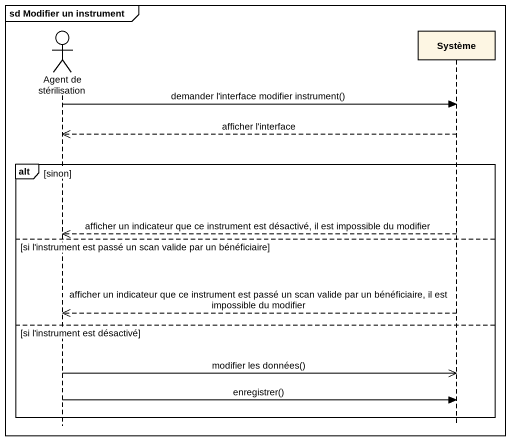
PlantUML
@startuml
mainframe sd Modifier un instrument
hide footbox
actor "Agent de stérilisation" as Agent_de_stérilisation
participant Système

Agent_de_stérilisation -> Système : demander l'interface modifier instrument()
Système -->> Agent_de_stérilisation : afficher l'interface
alt sinon
  Système -->> Agent_de_stérilisation : afficher un indicateur que ce instrument est désactivé, il est impossible du modifier
else si l'instrument est passé un scan valide par un bénéficiaire
  Système -->> Agent_de_stérilisation : afficher un indicateur que ce instrument est passé un scan valide par un bénéficiaire, il est impossible du modifier
else si l'instrument est désactivé
  Agent_de_stérilisation ->> Système : modifier les données()
  Agent_de_stérilisation -> Système : enregistrer()
end
@enduml
